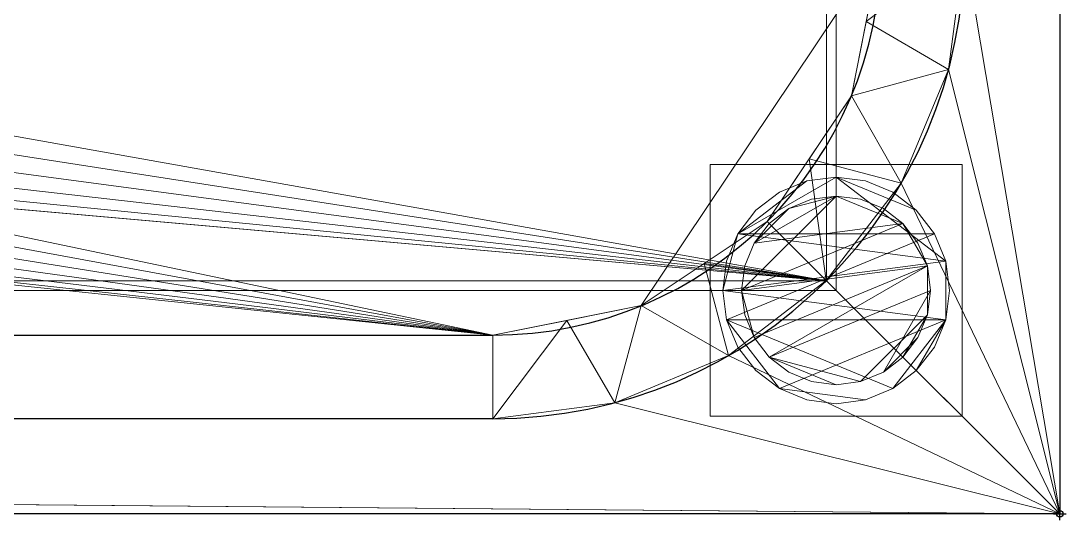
# Model space of a CAD drawing. Header units: millimetres. Extents: x -1 to 1801, y -701 to 1.
# Drawn here: x 1635.1 to 1801, y -701 to -621.7 of the extents above; entities that cross this region are included whole.
import ezdxf

# ---------------------------------------------------------------- set-up
doc = ezdxf.new("R2010")
doc.units = ezdxf.units.MM
doc.header["$PDMODE"] = 34
for name, color, linetype in [('IQ_200_2D', 1, 'Continuous'), ('IQ_200_3D', 1, 'Continuous'), ('IQ_204_2D', 7, 'Continuous'), ('IQ_INS_3D', 3, 'Continuous')]:
    doc.layers.add(name, color=color, linetype=linetype)

msp = doc.modelspace()

# ---------------------------------------------------------------- linework, layer by layer
at = {"layer": 'IQ_200_2D'}
for p, q in [((1800, 0), (1800, -700)), ((1800, -700), (0, -700))]:
    msp.add_line(p, q, dxfattribs=at)
at = {"layer": 'IQ_204_2D'}
for p, q in [((90, -671.61), (1710, -671.61)), ((1710, -684.89), (90, -684.89))]:
    msp.add_line(p, q, dxfattribs=at)
for radius in [74.89, 61.61]:
    msp.add_arc((1710, -610), radius, 270, 360, dxfattribs=at)
at = {"layer": 'IQ_INS_3D'}
msp.add_point((1800, -700), dxfattribs=at)

# ---------------------------------------------------------------- meshes
at = {"layer": 'IQ_200_3D', "lineweight": 18}
mesh = msp.add_polyface(dxfattribs=at)
corners = [(1800, 0, 850), (1800, -700, 850), (0, -700, 850), (0, 0, 850), (35.5, -664.5, 850), (1764.5, -664.5, 850), (1764.5, -84.5, 850), (1763, -84.5, 850), (1763, -663, 850), (37, -663, 850), (37, -84.5, 850), (35.5, -84.5, 850), (580, -550, 850), (580, -150, 850), (578.13, -135.76, 850), (572.63, -122.5, 850), (563.89, -111.11, 850), (552.5, -102.37, 850), (539.24, -96.87, 850), (525, -95, 850), (125, -95, 850), (110.76, -96.87, 850), (97.5, -102.37, 850), (86.11, -111.11, 850), (77.37, -122.5, 850), (71.87, -135.76, 850), (70, -150, 850), (70, -550, 850), (71.87, -564.24, 850), (77.37, -577.5, 850), (86.11, -588.89, 850), (97.5, -597.63, 850), (110.76, -603.13, 850), (125, -605, 850), (525, -605, 850), (539.24, -603.13, 850), (552.5, -597.63, 850), (563.89, -588.89, 850), (572.63, -577.5, 850), (578.13, -564.24, 850), (675, -95, 850), (660.76, -96.87, 850), (647.5, -102.37, 850), (636.11, -111.11, 850), (627.37, -122.5, 850), (621.87, -135.76, 850), (620, -150, 850), (620, -550, 850), (621.87, -564.24, 850), (627.37, -577.5, 850), (636.11, -588.89, 850), (647.5, -597.63, 850), (660.76, -603.13, 850), (675, -605, 850), (1075, -605, 850), (1089.24, -603.13, 850), (1102.5, -597.63, 850), (1113.89, -588.89, 850), (1122.63, -577.5, 850), (1128.13, -564.24, 850), (1130, -550, 850), (1130, -150, 850), (1128.13, -135.76, 850), (1122.63, -122.5, 850), (1113.89, -111.11, 850), (1102.5, -102.37, 850), (1089.24, -96.87, 850), (1075, -95, 850), (616, -100, 850), (615.45, -95.86, 850), (613.86, -92, 850), (611.31, -88.69, 850), (608, -86.14, 850), (604.14, -84.55, 850), (600, -84, 850), (595.86, -84.55, 850), (592, -86.14, 850), (588.69, -88.69, 850), (586.14, -92, 850), (584.55, -95.86, 850), (584, -100, 850), (584.55, -104.14, 850), (586.14, -108, 850), (588.69, -111.31, 850), (592, -113.86, 850), (595.86, -115.45, 850), (600, -116, 850), (604.14, -115.45, 850), (608, -113.86, 850), (611.31, -111.31, 850), (613.86, -108, 850), (615.45, -104.14, 850)]
mesh.append_faces([[corners[k] for k in face] for face in [(60, 8, 59), (48, 12, 47), (67, 0, 66), (36, 52, 35), (33, 9, 32), (30, 9, 29), (24, 10, 23)]], dxfattribs={"vtx0": -1, "vtx1": -1})
mesh.append_faces([[corners[k] for k in face] for face in [(74, 0, 67, 73)]], dxfattribs={"vtx0": -1, "vtx1": -1, "vtx2": -1})
mesh.append_faces([[corners[k] for k in face] for face in [(45, 14, 86, 87)]], dxfattribs={"vtx0": -1, "vtx1": -1, "vtx3": -1})
mesh.append_faces([[corners[k] for k in face] for face in [(1, 5, 6, 0), (8, 56, 57), (8, 57, 58), (7, 61, 62), (35, 52, 53, 34), (0, 6, 7), (73, 67, 40), (45, 87, 88), (44, 89, 90), (14, 85, 86), (27, 9, 10, 26), (9, 27, 28), (15, 83, 84), (17, 78, 79, 16), (16, 80, 81), (10, 25, 26), (16, 79, 80), (74, 3, 0)]], dxfattribs={"vtx0": -1, "vtx2": -1})
mesh.append_faces([[corners[k] for k in face] for face in [(7, 62, 63, 0), (9, 33, 34, 53), (3, 74, 75, 19)]], dxfattribs={"vtx0": -1, "vtx2": -1, "vtx3": -1})
mesh.append_faces([[corners[k] for k in face] for face in [(58, 59, 8), (55, 56, 8), (64, 65, 0), (65, 66, 0), (63, 64, 0), (68, 69, 43), (70, 71, 42), (91, 68, 43), (53, 54, 9), (31, 32, 9), (30, 31, 9), (28, 29, 9), (24, 25, 10), (81, 82, 16), (75, 76, 19), (22, 23, 10), (20, 21, 3), (19, 20, 3), (10, 11, 3)]], dxfattribs={"vtx1": -1, "vtx2": -1})
mesh.append_faces([[corners[k] for k in face] for face in [(21, 22, 10, 3)]], dxfattribs={"vtx1": -1, "vtx2": -1, "vtx3": -1})
mesh.append_faces([[corners[k] for k in face] for face in [(4, 5, 1, 2), (7, 8, 60, 61), (54, 55, 8, 9), (51, 52, 36, 37), (50, 51, 37, 38), (48, 49, 39, 12), (45, 46, 13, 14), (44, 45, 88, 89), (49, 50, 38, 39), (42, 43, 69, 70), (40, 41, 72, 73), (41, 42, 71, 72), (90, 91, 43, 44), (46, 47, 12, 13), (14, 15, 84, 85), (11, 4, 2, 3), (82, 83, 15, 16), (77, 78, 17, 18), (76, 77, 18, 19)]], dxfattribs={"vtx1": -1, "vtx3": -1})
mesh = msp.add_polyface(dxfattribs=at)
corners = [(1800, -13, 1000), (1800, -13, 910), (1800, -13.34, 907.41), (1800, -14.34, 905), (1800, -15.93, 902.93), (1800, -18, 901.34), (1800, -20.41, 900.34), (1800, -23, 900), (1800, -700, 900), (1800, -700, 850), (1800, 0, 850), (1800, 0, 1000)]
mesh.append_faces([[corners[k] for k in face] for face in [(5, 10, 4)]], dxfattribs={"vtx0": -1, "vtx1": -1})
mesh.append_faces([[corners[k] for k in face] for face in [(10, 6, 7)]], dxfattribs={"vtx0": -1, "vtx2": -1})
mesh.append_faces([[corners[k] for k in face] for face in [(3, 4, 10), (2, 3, 10), (1, 2, 10), (5, 6, 10)]], dxfattribs={"vtx1": -1, "vtx2": -1})
mesh.append_faces([[corners[k] for k in face] for face in [(11, 0, 1, 10)]], dxfattribs={"vtx2": -1})
mesh.append_faces([[corners[k] for k in face] for face in [(7, 8, 9, 10)]], dxfattribs={"vtx3": -1})
mesh = msp.add_polyface(dxfattribs=at)
corners = [(1800, -700, 900), (1800, -23, 900), (0, -23, 900), (0, -700, 900), (90, -35.11, 900), (1710, -35.11, 900), (1729.38, -37.66, 900), (1747.44, -45.15, 900), (1762.95, -57.05, 900), (1774.85, -72.56, 900), (1782.34, -90.62, 900), (1784.89, -110, 900), (1784.89, -610, 900), (1782.34, -629.38, 900), (1774.85, -647.44, 900), (1762.95, -662.95, 900), (1747.44, -674.85, 900), (1729.38, -682.34, 900), (1710, -684.89, 900), (90, -684.89, 900), (70.62, -682.34, 900), (52.56, -674.85, 900), (37.05, -662.95, 900), (25.15, -647.44, 900), (17.66, -629.38, 900), (15.11, -610, 900), (15.11, -110, 900), (17.66, -90.62, 900), (25.15, -72.56, 900), (37.05, -57.05, 900), (52.56, -45.15, 900), (70.62, -37.66, 900)]
mesh.append_faces([[corners[k] for k in face] for face in [(9, 1, 8), (14, 0, 13), (31, 2, 30), (28, 2, 27), (21, 3, 20), (23, 3, 22)]], dxfattribs={"vtx0": -1, "vtx1": -1})
mesh.append_faces([[corners[k] for k in face] for face in [(1, 9, 10), (1, 11, 12, 0), (0, 14, 15), (2, 31, 4, 1), (2, 28, 29), (3, 23, 24)]], dxfattribs={"vtx0": -1, "vtx2": -1})
mesh.append_faces([[corners[k] for k in face] for face in [(0, 17, 18, 19)]], dxfattribs={"vtx0": -1, "vtx3": -1})
mesh.append_faces([[corners[k] for k in face] for face in [(10, 11, 1), (5, 6, 1, 4), (7, 8, 1), (6, 7, 1), (12, 13, 0), (15, 16, 0), (16, 17, 0), (29, 30, 2), (26, 27, 2), (21, 22, 3), (24, 25, 3)]], dxfattribs={"vtx1": -1, "vtx2": -1})
mesh.append_faces([[corners[k] for k in face] for face in [(25, 26, 2, 3), (19, 20, 3, 0)]], dxfattribs={"vtx1": -1, "vtx3": -1})
mesh = msp.add_polyface(dxfattribs=at)
corners = [(1710, -48.39, 890), (90, -48.39, 890), (66.42, -53.08, 890), (46.44, -66.44, 890), (33.08, -86.42, 890), (28.39, -110, 890), (28.39, -610, 890), (33.08, -633.58, 890), (46.44, -653.56, 890), (66.42, -666.92, 890), (90, -671.61, 890), (1710, -671.61, 890), (1733.58, -666.92, 890), (1753.56, -653.56, 890), (1766.92, -633.58, 890), (1771.61, -610, 890), (1771.61, -110, 890), (1766.92, -86.42, 890), (1753.56, -66.44, 890), (1733.58, -53.08, 890), (580, -150, 890), (580, -550, 890), (578.13, -564.24, 890), (572.63, -577.5, 890), (563.89, -588.89, 890), (552.5, -597.63, 890), (539.24, -603.13, 890), (525, -605, 890), (125, -605, 890), (110.76, -603.13, 890), (97.5, -597.63, 890), (86.11, -588.89, 890), (77.37, -577.5, 890), (71.87, -564.24, 890), (70, -550, 890), (70, -150, 890), (71.87, -135.76, 890), (77.37, -122.5, 890), (86.11, -111.11, 890), (97.5, -102.37, 890), (110.76, -96.87, 890), (125, -95, 890), (525, -95, 890), (539.24, -96.87, 890), (552.5, -102.37, 890), (563.89, -111.11, 890), (572.63, -122.5, 890), (578.13, -135.76, 890), (620, -150, 890), (621.87, -135.76, 890), (627.37, -122.5, 890), (636.11, -111.11, 890), (647.5, -102.37, 890), (660.76, -96.87, 890), (675, -95, 890), (1075, -95, 890), (1089.24, -96.87, 890), (1102.5, -102.37, 890), (1113.89, -111.11, 890), (1122.63, -122.5, 890), (1128.13, -135.76, 890), (1130, -150, 890), (1130, -550, 890), (1128.13, -564.24, 890), (1122.63, -577.5, 890), (1113.89, -588.89, 890), (1102.5, -597.63, 890), (1089.24, -603.13, 890), (1075, -605, 890), (675, -605, 890), (660.76, -603.13, 890), (647.5, -597.63, 890), (636.11, -588.89, 890), (627.37, -577.5, 890), (621.87, -564.24, 890), (620, -550, 890), (584, -100, 890), (584.55, -95.86, 890), (586.14, -92, 890), (588.69, -88.69, 890), (592, -86.14, 890), (595.86, -84.55, 890), (600, -84, 890), (604.14, -84.55, 890), (608, -86.14, 890), (611.31, -88.69, 890), (613.86, -92, 890), (615.45, -95.86, 890), (616, -100, 890), (615.45, -104.14, 890), (613.86, -108, 890), (611.31, -111.31, 890), (608, -113.86, 890), (604.14, -115.45, 890), (600, -116, 890), (595.86, -115.45, 890), (592, -113.86, 890), (588.69, -111.31, 890), (586.14, -108, 890), (584.55, -104.14, 890)]
mesh.append_faces([[corners[k] for k in face] for face in [(66, 11, 65), (65, 11, 64), (16, 62, 15), (63, 11, 62), (74, 22, 73), (58, 0, 57), (0, 16, 19), (87, 52, 86), (33, 6, 32), (97, 46, 96), (77, 45, 76)]], dxfattribs={"vtx0": -1, "vtx1": -1})
mesh.append_faces([[corners[k] for k in face] for face in [(94, 47, 49, 93)]], dxfattribs={"vtx0": -1, "vtx1": -1, "vtx2": -1})
mesh.append_faces([[corners[k] for k in face] for face in [(15, 62, 11, 12), (55, 0, 82, 83)]], dxfattribs={"vtx0": -1, "vtx1": -1, "vtx3": -1})
mesh.append_faces([[corners[k] for k in face] for face in [(11, 63, 64), (11, 66, 67), (11, 67, 68), (23, 72, 73, 22), (20, 48, 49, 47), (92, 49, 50, 91), (0, 58, 59), (0, 55, 56), (51, 88, 89), (21, 75, 48, 20), (10, 28, 29), (96, 46, 47, 95), (72, 23, 24), (30, 9, 10, 29), (7, 30, 31, 6), (6, 31, 32), (6, 33, 34), (5, 35, 36), (5, 36, 37, 4), (45, 99, 76), (44, 78, 79), (2, 38, 39, 1), (4, 37, 38), (1, 40, 41), (1, 41, 42), (1, 39, 40)]], dxfattribs={"vtx0": -1, "vtx2": -1})
mesh.append_faces([[corners[k] for k in face] for face in [(0, 61, 62, 16)]], dxfattribs={"vtx0": -1, "vtx2": -1, "vtx3": -1})
mesh.append_faces([[corners[k] for k in face] for face in [(38, 2, 3, 4)]], dxfattribs={"vtx0": -1, "vtx3": -1})
mesh.append_faces([[corners[k] for k in face] for face in [(60, 61, 0), (59, 60, 0), (56, 57, 0), (89, 90, 51), (92, 93, 49), (94, 95, 47), (8, 9, 30, 7), (97, 98, 46), (0, 1, 82)]], dxfattribs={"vtx1": -1, "vtx2": -1})
mesh.append_faces([[corners[k] for k in face] for face in [(27, 28, 10, 69), (81, 82, 1, 42)]], dxfattribs={"vtx1": -1, "vtx2": -1, "vtx3": -1})
mesh.append_faces([[corners[k] for k in face] for face in [(69, 70, 26, 27), (70, 71, 25, 26), (68, 69, 10, 11), (74, 75, 21, 22), (71, 72, 24, 25), (52, 53, 85, 86), (54, 55, 83, 84), (53, 54, 84, 85), (50, 51, 90, 91), (87, 88, 51, 52), (34, 35, 5, 6), (98, 99, 45, 46), (80, 81, 42, 43), (77, 78, 44, 45), (79, 80, 43, 44)]], dxfattribs={"vtx1": -1, "vtx3": -1})
mesh.append_faces([[corners[k] for k in face] for face in [(13, 14, 15, 12)]], dxfattribs={"vtx2": -1})
mesh.append_faces([[corners[k] for k in face] for face in [(16, 17, 18, 19)]], dxfattribs={"vtx3": -1})
mesh = msp.add_polyface(dxfattribs=at)
corners = [(35.5, -664.5, 600), (35.5, -84.5, 600), (37, -84.5, 600), (37, -663, 600), (1763, -663, 600), (1763, -84.5, 600), (1764.5, -84.5, 600), (1764.5, -664.5, 600)]
mesh.append_faces([[corners[k] for k in face] for face in [(3, 0, 1, 2)]], dxfattribs={"vtx0": -1})
mesh.append_faces([[corners[k] for k in face] for face in [(6, 7, 4, 5)]], dxfattribs={"vtx1": -1})
mesh.append_faces([[corners[k] for k in face] for face in [(3, 4, 7, 0)]], dxfattribs={"vtx1": -1, "vtx3": -1})
mesh = msp.add_polyface(dxfattribs=at)
corners = [(1763, -663, 600), (1763, -663, 850), (1763, -84.5, 850), (1763, -84.5, 600)]
mesh.append_faces([[corners[k] for k in face] for face in [(0, 1, 2, 3)]])
mesh = msp.add_polyface(dxfattribs=at)
corners = [(1764.5, -84.5, 600), (1764.5, -84.5, 850), (1764.5, -664.5, 850), (1764.5, -664.5, 600)]
mesh.append_faces([[corners[k] for k in face] for face in [(0, 1, 2, 3)]])
mesh = msp.add_polyface(dxfattribs=at)
corners = [(1771.61, -610, 890), (1766.92, -633.58, 890), (1753.56, -653.56, 890), (1733.58, -666.92, 890), (1710, -671.61, 890), (1710, -684.89, 900), (1729.38, -682.34, 900), (1747.44, -674.85, 900), (1762.95, -662.95, 900), (1774.85, -647.44, 900), (1782.34, -629.38, 900), (1784.89, -610, 900), (1721.79, -669.26, 890), (1743.57, -660.24, 890), (1760.24, -643.57, 890), (1769.26, -621.79, 890)]
mesh.append_faces([[corners[k] for k in face] for face in [(15, 11, 0)]], dxfattribs={"vtx0": -1})
mesh.append_faces([[corners[k] for k in face] for face in [(6, 12, 5), (13, 8, 2), (8, 13, 7), (9, 14, 8), (2, 8, 14)]], dxfattribs={"vtx0": -1, "vtx1": -1})
mesh.append_faces([[corners[k] for k in face] for face in [(3, 6, 7), (6, 3, 12), (15, 10, 11), (9, 1, 14)]], dxfattribs={"vtx0": -1, "vtx2": -1})
mesh.append_faces([[corners[k] for k in face] for face in [(4, 5, 12)]], dxfattribs={"vtx1": -1})
mesh.append_faces([[corners[k] for k in face] for face in [(13, 3, 7), (15, 1, 10), (9, 10, 1)]], dxfattribs={"vtx1": -1, "vtx2": -1})
mesh = msp.add_polyface(dxfattribs=at)
corners = [(1744.5, -644.5, 850), (1744.5, -684.5, 850), (1784.5, -684.5, 850), (1784.5, -644.5, 850)]
mesh.append_faces([[corners[k] for k in face] for face in [(0, 1, 2, 3)]])
mesh = msp.add_polyface(dxfattribs=at)
corners = [(1784.5, -684.5, 75), (1744.5, -684.5, 75), (1744.5, -644.5, 75), (1784.5, -644.5, 75)]
mesh.append_faces([[corners[k] for k in face] for face in [(0, 1, 2, 3)]])
mesh = msp.add_polyface(dxfattribs=at)
corners = [(1784.5, -644.5, 850), (1784.5, -644.5, 75), (1744.5, -644.5, 75), (1744.5, -644.5, 850)]
mesh.append_faces([[corners[k] for k in face] for face in [(0, 1, 2, 3)]])
mesh = msp.add_polyface(dxfattribs=at)
corners = [(1744.5, -644.5, 850), (1744.5, -644.5, 75), (1744.5, -684.5, 75), (1744.5, -684.5, 850)]
mesh.append_faces([[corners[k] for k in face] for face in [(0, 1, 2, 3)]])
mesh = msp.add_polyface(dxfattribs=at)
corners = [(1784.5, -684.5, 850), (1784.5, -684.5, 75), (1784.5, -644.5, 75), (1784.5, -644.5, 850)]
mesh.append_faces([[corners[k] for k in face] for face in [(0, 1, 2, 3)]])
mesh = msp.add_polyface(dxfattribs=at)
corners = [(1746.5, -664.5, 5), (1747.11, -669.16, 5), (1748.91, -673.5, 5), (1751.77, -677.23, 5), (1755.5, -680.09, 5), (1759.84, -681.89, 5), (1764.5, -682.5, 5), (1769.16, -681.89, 5), (1773.5, -680.09, 5), (1777.23, -677.23, 5), (1780.09, -673.5, 5), (1781.89, -669.16, 5), (1782.5, -664.5, 5), (1781.89, -659.84, 5), (1780.09, -655.5, 5), (1777.23, -651.77, 5), (1773.5, -648.91, 5), (1769.16, -647.11, 5), (1764.5, -646.5, 5), (1759.84, -647.11, 5), (1755.5, -648.91, 5), (1751.77, -651.77, 5), (1748.91, -655.5, 5), (1747.11, -659.84, 5)]
mesh.append_faces([[corners[k] for k in face] for face in [(11, 8, 9, 10)]], dxfattribs={"vtx0": -1})
mesh.append_faces([[corners[k] for k in face] for face in [(4, 7, 8, 11), (11, 0, 1, 4), (13, 18, 19, 22)]], dxfattribs={"vtx0": -1, "vtx2": -1, "vtx3": -1})
mesh.append_faces([[corners[k] for k in face] for face in [(0, 11, 12, 13)]], dxfattribs={"vtx0": -1, "vtx3": -1})
mesh.append_faces([[corners[k] for k in face] for face in [(2, 3, 4, 1), (16, 17, 18, 15)]], dxfattribs={"vtx2": -1})
mesh.append_faces([[corners[k] for k in face] for face in [(13, 14, 15, 18), (22, 23, 0, 13)]], dxfattribs={"vtx2": -1, "vtx3": -1})
mesh.append_faces([[corners[k] for k in face] for face in [(4, 5, 6, 7), (19, 20, 21, 22)]], dxfattribs={"vtx3": -1})
mesh = msp.add_polyface(dxfattribs=at)
corners = [(1746.5, -664.5, 0), (1747.11, -659.84, 0), (1748.91, -655.5, 0), (1751.77, -651.77, 0), (1755.5, -648.91, 0), (1759.84, -647.11, 0), (1764.5, -646.5, 0), (1769.16, -647.11, 0), (1773.5, -648.91, 0), (1777.23, -651.77, 0), (1780.09, -655.5, 0), (1781.89, -659.84, 0), (1782.5, -664.5, 0), (1781.89, -669.16, 0), (1780.09, -673.5, 0), (1777.23, -677.23, 0), (1773.5, -680.09, 0), (1769.16, -681.89, 0), (1764.5, -682.5, 0), (1759.84, -681.89, 0), (1755.5, -680.09, 0), (1751.77, -677.23, 0), (1748.91, -673.5, 0), (1747.11, -669.16, 0)]
mesh.append_faces([[corners[k] for k in face] for face in [(2, 0, 1), (15, 13, 14), (13, 11, 12)]], dxfattribs={"vtx0": -1})
mesh.append_faces([[corners[k] for k in face] for face in [(16, 23, 13, 15)]], dxfattribs={"vtx0": -1, "vtx1": -1, "vtx2": -1})
mesh.append_faces([[corners[k] for k in face] for face in [(2, 10, 23, 0)]], dxfattribs={"vtx0": -1, "vtx1": -1, "vtx3": -1})
mesh.append_faces([[corners[k] for k in face] for face in [(2, 5, 6)]], dxfattribs={"vtx0": -1, "vtx2": -1})
mesh.append_faces([[corners[k] for k in face] for face in [(23, 10, 11, 13), (23, 16, 17, 20)]], dxfattribs={"vtx0": -1, "vtx2": -1, "vtx3": -1})
mesh.append_faces([[corners[k] for k in face] for face in [(9, 10, 2, 6)]], dxfattribs={"vtx1": -1, "vtx2": -1, "vtx3": -1})
mesh.append_faces([[corners[k] for k in face] for face in [(3, 4, 5, 2), (18, 19, 20, 17)]], dxfattribs={"vtx2": -1})
mesh.append_faces([[corners[k] for k in face] for face in [(6, 7, 8, 9), (20, 21, 22, 23)]], dxfattribs={"vtx3": -1})
mesh = msp.add_polyface(dxfattribs=at)
corners = [(1746.5, -664.5, 5), (1747.11, -659.84, 5), (1748.91, -655.5, 5), (1751.77, -651.77, 5), (1755.5, -648.91, 5), (1759.84, -647.11, 5), (1764.5, -646.5, 5), (1769.16, -647.11, 5), (1773.5, -648.91, 5), (1777.23, -651.77, 5), (1780.09, -655.5, 5), (1781.89, -659.84, 5), (1782.5, -664.5, 5), (1782.5, -664.5, 0), (1781.89, -659.84, 0), (1780.09, -655.5, 0), (1777.23, -651.77, 0), (1773.5, -648.91, 0), (1769.16, -647.11, 0), (1764.5, -646.5, 0), (1759.84, -647.11, 0), (1755.5, -648.91, 0), (1751.77, -651.77, 0), (1748.91, -655.5, 0), (1747.11, -659.84, 0), (1746.5, -664.5, 0)]
mesh.append_faces([[corners[k] for k in face] for face in [(13, 14, 11, 12), (0, 1, 24, 25)]], dxfattribs={"vtx1": -1})
mesh.append_faces([[corners[k] for k in face] for face in [(14, 15, 10, 11), (16, 17, 8, 9), (15, 16, 9, 10), (17, 18, 7, 8), (6, 7, 18, 19), (19, 20, 5, 6), (20, 21, 4, 5), (22, 23, 2, 3), (21, 22, 3, 4), (23, 24, 1, 2)]], dxfattribs={"vtx1": -1, "vtx3": -1})
mesh = msp.add_polyface(dxfattribs=at)
corners = [(1749.5, -664.5, 75), (1750.01, -668.38, 75), (1751.51, -672, 75), (1753.89, -675.11, 75), (1757, -677.49, 75), (1760.62, -678.99, 75), (1764.5, -679.5, 75), (1768.38, -678.99, 75), (1772, -677.49, 75), (1775.11, -675.11, 75), (1777.49, -672, 75), (1778.99, -668.38, 75), (1779.5, -664.5, 75), (1778.99, -660.62, 75), (1777.49, -657, 75), (1775.11, -653.89, 75), (1772, -651.51, 75), (1768.38, -650.01, 75), (1764.5, -649.5, 75), (1760.62, -650.01, 75), (1757, -651.51, 75), (1753.89, -653.89, 75), (1751.51, -657, 75), (1750.01, -660.62, 75)]
mesh.append_faces([[corners[k] for k in face] for face in [(10, 8, 9), (22, 20, 21)]], dxfattribs={"vtx0": -1})
mesh.append_faces([[corners[k] for k in face] for face in [(7, 3, 6)]], dxfattribs={"vtx0": -1, "vtx1": -1})
mesh.append_faces([[corners[k] for k in face] for face in [(22, 15, 18, 20)]], dxfattribs={"vtx0": -1, "vtx1": -1, "vtx2": -1, "vtx3": -1})
mesh.append_faces([[corners[k] for k in face] for face in [(13, 2, 3, 12)]], dxfattribs={"vtx0": -1, "vtx2": -1})
mesh.append_faces([[corners[k] for k in face] for face in [(3, 7, 8, 12)]], dxfattribs={"vtx0": -1, "vtx2": -1, "vtx3": -1})
mesh.append_faces([[corners[k] for k in face] for face in [(17, 18, 15, 16), (19, 20, 18)]], dxfattribs={"vtx1": -1})
mesh.append_faces([[corners[k] for k in face] for face in [(11, 12, 8, 10)]], dxfattribs={"vtx1": -1, "vtx2": -1})
mesh.append_faces([[corners[k] for k in face] for face in [(4, 5, 6, 3)]], dxfattribs={"vtx2": -1})
mesh.append_faces([[corners[k] for k in face] for face in [(0, 1, 2, 13), (13, 14, 15, 0), (22, 23, 0, 15)]], dxfattribs={"vtx2": -1, "vtx3": -1})
mesh = msp.add_polyface(dxfattribs=at)
corners = [(1749.5, -664.5, 5), (1750.01, -660.62, 5), (1751.51, -657, 5), (1753.89, -653.89, 5), (1757, -651.51, 5), (1760.62, -650.01, 5), (1764.5, -649.5, 5), (1768.38, -650.01, 5), (1772, -651.51, 5), (1775.11, -653.89, 5), (1777.49, -657, 5), (1778.99, -660.62, 5), (1779.5, -664.5, 5), (1778.99, -668.38, 5), (1777.49, -672, 5), (1775.11, -675.11, 5), (1772, -677.49, 5), (1768.38, -678.99, 5), (1764.5, -679.5, 5), (1760.62, -678.99, 5), (1757, -677.49, 5), (1753.89, -675.11, 5), (1751.51, -672, 5), (1750.01, -668.38, 5)]
mesh.append_faces([[corners[k] for k in face] for face in [(9, 6, 7, 8), (4, 2, 3), (15, 13, 14)]], dxfattribs={"vtx0": -1})
mesh.append_faces([[corners[k] for k in face] for face in [(18, 21, 17)]], dxfattribs={"vtx0": -1, "vtx1": -1})
mesh.append_faces([[corners[k] for k in face] for face in [(22, 0, 11, 21)]], dxfattribs={"vtx0": -1, "vtx1": -1, "vtx2": -1})
mesh.append_faces([[corners[k] for k in face] for face in [(0, 6, 9, 11), (21, 11, 13, 17)]], dxfattribs={"vtx0": -1, "vtx1": -1, "vtx2": -1, "vtx3": -1})
mesh.append_faces([[corners[k] for k in face] for face in [(23, 0, 22), (12, 13, 11)]], dxfattribs={"vtx1": -1})
mesh.append_faces([[corners[k] for k in face] for face in [(16, 17, 13, 15)]], dxfattribs={"vtx1": -1, "vtx2": -1})
mesh.append_faces([[corners[k] for k in face] for face in [(9, 10, 11)]], dxfattribs={"vtx2": -1})
mesh.append_faces([[corners[k] for k in face] for face in [(4, 5, 6, 2), (0, 1, 2, 6)]], dxfattribs={"vtx2": -1, "vtx3": -1})
mesh.append_faces([[corners[k] for k in face] for face in [(18, 19, 20, 21)]], dxfattribs={"vtx3": -1})
mesh = msp.add_polyface(dxfattribs=at)
corners = [(1749.5, -664.5, 75), (1750.01, -660.62, 75), (1751.51, -657, 75), (1753.89, -653.89, 75), (1757, -651.51, 75), (1760.62, -650.01, 75), (1764.5, -649.5, 75), (1768.38, -650.01, 75), (1772, -651.51, 75), (1775.11, -653.89, 75), (1777.49, -657, 75), (1778.99, -660.62, 75), (1779.5, -664.5, 75), (1779.5, -664.5, 5), (1778.99, -660.62, 5), (1777.49, -657, 5), (1775.11, -653.89, 5), (1772, -651.51, 5), (1768.38, -650.01, 5), (1764.5, -649.5, 5), (1760.62, -650.01, 5), (1757, -651.51, 5), (1753.89, -653.89, 5), (1751.51, -657, 5), (1750.01, -660.62, 5), (1749.5, -664.5, 5)]
mesh.append_faces([[corners[k] for k in face] for face in [(1, 24, 25, 0)]], dxfattribs={"vtx0": -1})
mesh.append_faces([[corners[k] for k in face] for face in [(8, 17, 18, 7), (9, 16, 17, 8), (7, 18, 19, 6), (15, 10, 11, 14), (5, 20, 21, 4), (4, 21, 22, 3), (2, 23, 24, 1), (3, 22, 23, 2), (20, 5, 6, 19)]], dxfattribs={"vtx0": -1, "vtx2": -1})
mesh.append_faces([[corners[k] for k in face] for face in [(13, 14, 11, 12)]], dxfattribs={"vtx1": -1})
mesh.append_faces([[corners[k] for k in face] for face in [(9, 10, 15, 16)]], dxfattribs={"vtx1": -1, "vtx3": -1})
mesh = msp.add_polyface(dxfattribs=at)
corners = [(37, -663, 600), (37, -663, 850), (1763, -663, 850), (1763, -663, 600)]
mesh.append_faces([[corners[k] for k in face] for face in [(0, 1, 2, 3)]])
mesh = msp.add_polyface(dxfattribs=at)
corners = [(1764.5, -664.5, 600), (1764.5, -664.5, 850), (35.5, -664.5, 850), (35.5, -664.5, 600)]
mesh.append_faces([[corners[k] for k in face] for face in [(0, 1, 2, 3)]])
mesh = msp.add_polyface(dxfattribs=at)
corners = [(1782.5, -664.5, 5), (1781.89, -669.16, 5), (1780.09, -673.5, 5), (1777.23, -677.23, 5), (1773.5, -680.09, 5), (1769.16, -681.89, 5), (1764.5, -682.5, 5), (1759.84, -681.89, 5), (1755.5, -680.09, 5), (1751.77, -677.23, 5), (1748.91, -673.5, 5), (1747.11, -669.16, 5), (1746.5, -664.5, 5), (1746.5, -664.5, 0), (1747.11, -669.16, 0), (1748.91, -673.5, 0), (1751.77, -677.23, 0), (1755.5, -680.09, 0), (1759.84, -681.89, 0), (1764.5, -682.5, 0), (1769.16, -681.89, 0), (1773.5, -680.09, 0), (1777.23, -677.23, 0), (1780.09, -673.5, 0), (1781.89, -669.16, 0), (1782.5, -664.5, 0)]
mesh.append_faces([[corners[k] for k in face] for face in [(13, 14, 11, 12), (0, 1, 24, 25)]], dxfattribs={"vtx1": -1})
mesh.append_faces([[corners[k] for k in face] for face in [(14, 15, 10, 11), (16, 17, 8, 9), (15, 16, 9, 10), (17, 18, 7, 8), (6, 7, 18, 19), (19, 20, 5, 6), (20, 21, 4, 5), (22, 23, 2, 3), (21, 22, 3, 4), (23, 24, 1, 2)]], dxfattribs={"vtx1": -1, "vtx3": -1})
mesh = msp.add_polyface(dxfattribs=at)
corners = [(1779.5, -664.5, 75), (1778.99, -668.38, 75), (1777.49, -672, 75), (1775.11, -675.11, 75), (1772, -677.49, 75), (1768.38, -678.99, 75), (1764.5, -679.5, 75), (1760.62, -678.99, 75), (1757, -677.49, 75), (1753.89, -675.11, 75), (1751.51, -672, 75), (1750.01, -668.38, 75), (1749.5, -664.5, 75), (1749.5, -664.5, 5), (1750.01, -668.38, 5), (1751.51, -672, 5), (1753.89, -675.11, 5), (1757, -677.49, 5), (1760.62, -678.99, 5), (1764.5, -679.5, 5), (1768.38, -678.99, 5), (1772, -677.49, 5), (1775.11, -675.11, 5), (1777.49, -672, 5), (1778.99, -668.38, 5), (1779.5, -664.5, 5)]
mesh.append_faces([[corners[k] for k in face] for face in [(1, 24, 25, 0)]], dxfattribs={"vtx0": -1})
mesh.append_faces([[corners[k] for k in face] for face in [(11, 14, 15, 10), (10, 15, 16, 9), (8, 17, 18, 7), (9, 16, 17, 8), (7, 18, 19, 6), (5, 20, 21, 4), (4, 21, 22, 3), (2, 23, 24, 1), (3, 22, 23, 2), (20, 5, 6, 19)]], dxfattribs={"vtx0": -1, "vtx2": -1})
mesh.append_faces([[corners[k] for k in face] for face in [(12, 13, 14, 11)]], dxfattribs={"vtx2": -1})
mesh = msp.add_polyface(dxfattribs=at)
corners = [(90, -671.61, 890), (90, -684.89, 900), (1710, -684.89, 900), (1710, -671.61, 890)]
mesh.append_faces([[corners[k] for k in face] for face in [(0, 1, 2, 3)]])
mesh = msp.add_polyface(dxfattribs=at)
corners = [(1744.5, -684.5, 850), (1744.5, -684.5, 75), (1784.5, -684.5, 75), (1784.5, -684.5, 850)]
mesh.append_faces([[corners[k] for k in face] for face in [(0, 1, 2, 3)]])
mesh = msp.add_polyface(dxfattribs=at)
corners = [(1800, -700, 900), (0, -700, 900), (0, -700, 850), (1800, -700, 850)]
mesh.append_faces([[corners[k] for k in face] for face in [(0, 1, 2, 3)]])

doc.saveas('drawing.dxf')
